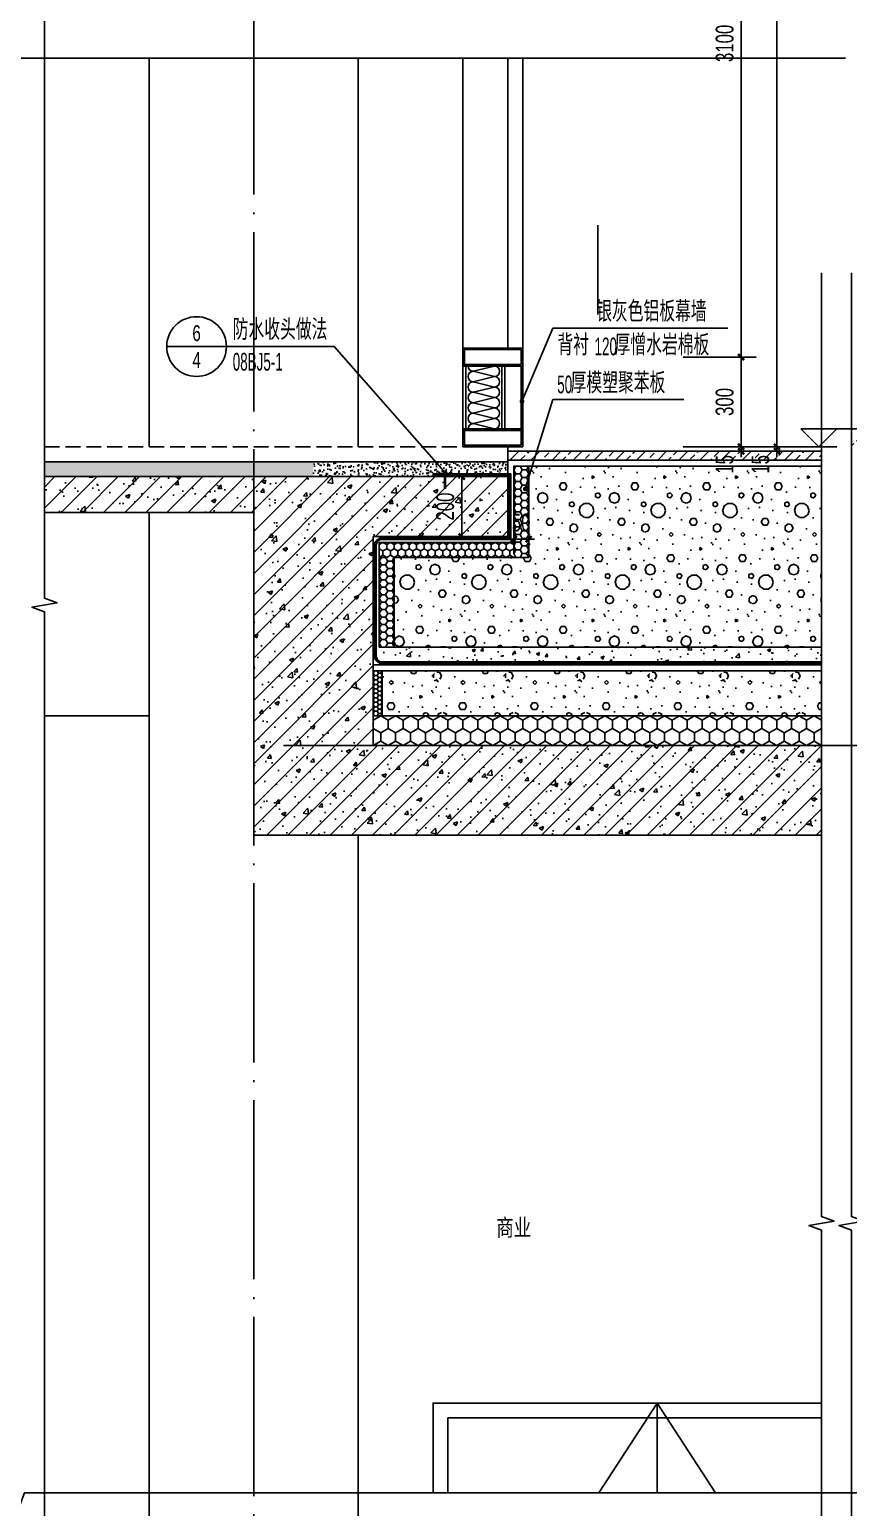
# Model space of a CAD drawing. Extents: x 57342 to 87103, y 19822 to 43940.
# Drawn here: x 80572 to 83312, y 26932 to 31878 of the extents above; entities that cross this region are included whole.
import ezdxf
from ezdxf.enums import TextEntityAlignment as Align

# ---------------------------------------------------------------- set-up
doc = ezdxf.new("R2010")
doc.units = 0
doc.header["$LTSCALE"] = 1000
doc.header["$MEASUREMENT"] = 0
doc.linetypes.add('DASH', pattern=[0.35, 0.25, -0.1])
doc.linetypes.add('DOTE', pattern=[2.42, 2, -0.2, 0.02, -0.2])
for name, color, linetype in [('01-标注_尺寸', 124, 'Continuous'), ('01-标注_标高', 200, 'Continuous'), ('01-标注_符号', 200, 'Continuous'), ('02-TEXT_标注', 130, 'Continuous'), ('05-填充_天正', 26, 'Continuous'), ('A-C_玻璃幕墙', 140, 'Continuous'), ('A-C_窗', 140, 'Continuous'), ('A-C_门', 150, 'Continuous'), ('A-D_龙骨', 152, 'Continuous'), ('A-O_屋面', 201, 'Continuous'), ('A-O_防水层', 222, 'Continuous'), ('A-STR-面层', 191, 'Continuous'), ('A-SUR_保温', 222, 'Continuous'), ('A-SUR_面层', 191, 'Continuous'), ('A-TECH_结构', 21, 'Continuous'), ('A-金属背板', 30, 'Continuous'), ('A_AXIS-轴线', 36, 'DOTE'), ('A_STR-砼墙', 51, 'Continuous'), ('A_STR-砼柱', 51, 'Continuous'), ('构造物', 145, 'Continuous')]:
    doc.layers.add(name, color=color, linetype=linetype)
doc.layers.add('04-不打印_辅助线', color=165, linetype='Continuous', plot=False)
doc.styles.add('_TCH_DIM', font='ros.shx', dxfattribs={"width": 0.8, "bigfont": 'jd.shx'})
doc.styles.add('_TCH_DIM_T3', font='ros.shx', dxfattribs={"width": 0.705882, "bigfont": 'jd.shx'})
doc.styles.get("Standard").update_dxf_attribs({"font": 'STXIHEI_0.TTF', "width": 0.75})
doc.dimstyles.new('_TCH_ARCH&&20', dxfattribs={"dimtxt": 59.5, "dimasz": 20, "dimexe": 50, "dimexo": 60, "dimgap": 25.25, "dimtad": 1, "dimdec": 0, "dimzin": 0, "dimdsep": 46, "dimtxsty": '_TCH_DIM_T3', "dimblk": 'ARCHTICK', "dimcen": 0.09, "dimclrt": 7, "dimazin": 2, "dimtfac": 1, "dimtdec": 0, "dimtix": 1, "dimtmove": 2, "dimatfit": 3, "dimfxl": 0, "dimtolj": 1, "dimtzin": 0, "dimarcsym": 0})
pattern_1 = [(45, (0, 0), (-35.35534, 35.35534), []), (50, (0, 0), (143.45204, -12.55043), [15, -165]), (355, (0, 0), (-27.75027, 150.43843), [12, -132]), (100.4514, (11.95, -1.05), (115.70188, 137.8879), [12.74804, -140.22842]), (46.1842, (0, 40), (213.4482, -33.1038), [22.5, -247.5]), (96.6356, (17.79, 37.24), (186.93254, 194.82357), [19.12206, -210.3426]), (351.1842, (0, 40), (186.9324, 194.8237), [18, -198]), (21, (20, 30), (119.38141, -80.52378), [15, -165]), (326, (20, 30), (48.66307, 145.03), [12, -132]), (71.4514, (29.95, 23.29), (168.04453, 64.5061), [12.74804, -140.22842]), (37.5, (0, 0), (2.43197, 66.57877), [0, -130.4, 0, -134, 0, -132.5]), (7.5, (0, 0), (52.61391, 78.88234), [0, -76.4, 0, -127.4, 0, -50.5]), (327.5, (-44.6, 0), (106.764487, -4.510974), [0, -50, 0, -156, 0, -207]), (317.5, (-64.6, 0), (116.63723, 20.021), [0, -65, 0, -103.6, 0, -147])]
pattern_2 = [(50, (0, 0), (36.436934, -3.187817), [3.81, -41.91]), (355, (0, 0), (-7.048565, 38.211329), [3.048, -33.528]), (100.451, (3.036, -0.266), (29.3885, 35.023338), [3.238, -35.618]), (46.1842, (0, 10.16), (54.215808, -8.408466), [5.715, -62.865]), (96.6356, (4.52, 9.46), (47.480847, 49.48511), [4.857, -53.427]), (351.184, (0, 10.16), (47.48092, 49.485024), [4.572, -50.292]), (21, (5.08, 7.62), (30.322976, -20.453104), [3.81, -41.91]), (326, (5.08, 7.62), (12.360406, 36.837593), [3.048, -33.528]), (71.4514, (7.607, 5.916), (42.683298, 16.384572), [3.238, -35.618]), (37.5, (0, 0), (0.6177207, 16.9110078), [0, -33.1216, 0, -34.036, 0, -33.655]), (7.5, (0, 0), (13.3639325, 20.036115), [0, -19.4056, 0, -32.3596, 0, -12.827]), (327.5, (-11.328, 0), (27.118119, -1.1457488), [0, -12.7, 0, -39.624, 0, -52.578]), (317.5, (-16.408, 0), (29.625836, 5.085298), [0, -16.51, 0, -26.3144, 0, -37.338])]

# ---------------------------------------------------------------- blocks, each defined once
blk = doc.blocks.new('kyuhtr')
for points in [[(0, -30), (200, -30), (200, 30), (0, 30)], [(5, -25), (195, -25), (195, 25), (5, 25)]]:
    blk.add_lwpolyline(points, close=True)
blk = doc.blocks.new('$LinePat$聚苯板')
at = {"color": 0}
for p, q in [((14.8, -8.6), (0, 0)), ((29.7, 0), (14.8, -8.6)), ((14.8, -25.7), (0, -34.3)), ((14.8, -8.6), (14.8, -25.7)), ((29.7, -34.3), (14.8, -25.7)), ((0, -34.3), (0, -51.4)), ((0, -51.4), (14.8, -60)), ((14.8, -60), (29.7, -51.4))]:
    blk.add_line(p, q, dxfattribs=at)
blk = doc.blocks.new('*U41')
at = {"layer": 'A-SUR_保温', "color": 26}
blk.add_lwpolyline([(0, 0), (30, 0), (30, 150), (0, 150), (0, 0)], dxfattribs=at)
at = {"layer": 'A-SUR_保温', "color": 26, "xscale": -0.505156626798275, "yscale": 0.5, "zscale": 0.5, "rotation": 269.9999988198052}
for p in [(30, 135), (30, 120), (30, 105), (30, 90), (30, 75), (30, 60), (30, 45), (30, 30), (30, 15), (30, 0)]:
    blk.add_blockref('$LinePat$聚苯板', p, dxfattribs=at)
blk = doc.blocks.new('A$C1C2A6847')
for p, q in [((52, 23.1), (55, 28.3)), ((52, 19.1), (55, 14)), ((55, 28.3), (55, 14))]:
    blk.add_line(p, q)
for points in [[(0, 21.1), (2, 23.1), (52, 23.1), (52, 19.1), (2, 19.1), (0, 21.1)], [(56, 42.1), (51, 37.1), (51, 5.1), (56, 0.1)], [(56.7, 41.4), (52, 36.7), (52, 26.6)], [(52, 25.6), (52, 16.6)], [(52, 15.6), (52, 5.6), (56.7, 0.9)]]:
    blk.add_lwpolyline(points)
for centre, start, end in [((52, 26.1), 270, 90), ((52, 16.1), 270, 90), ((56.4, 41.8), 315, 135), ((56.4, 0.5), 225, 45)]:
    blk.add_arc(centre, 0.5, start, end)
blk = doc.blocks.new('_ArchTick')
at = {"color": 0, "linetype": 'ByBlock', "const_width": 0.4}
blk.add_lwpolyline([(-0.5, -0.5), (0.5, 0.5)], dxfattribs=at)
blk = doc.blocks.new('*D120')
at = {"layer": '01-标注_尺寸', "color": 0, "lineweight": -2, "transparency": 16777216}
for p, q in [((82758.7, 30481.6), (83003.1, 30481.6)), ((82758.7, 30466.6), (83003.1, 30466.6)), ((82953.1, 30481.6), (82953.1, 30501.6)), ((82953.1, 30466.6), (82953.1, 30481.6)), ((82953.1, 30466.6), (82953.1, 30446.6))]:
    blk.add_line(p, q, dxfattribs=at)
at = {"layer": 'Defpoints', "color": 0, "transparency": 16777216}
for p in [(82698.7, 30481.6), (82698.7, 30466.6), (82953.1, 30481.6)]:
    blk.add_point(p, dxfattribs=at)
at = {"layer": '01-标注_尺寸', "color": 0, "lineweight": -2, "transparency": 16777216, "xscale": 20, "yscale": 20, "zscale": 20}
for p, rotation in [((82953.1, 30481.6), 270), ((82953.1, 30466.6), 90)]:
    blk.add_blockref('_ArchTick', p, dxfattribs=dict(at, rotation=rotation))
at = {"layer": '01-标注_尺寸', "color": 7, "transparency": 16777216, "insert": (82898.1, 30422.6), "char_height": 59.5, "attachment_point": 5, "rotation": 90, "style": '_TCH_DIM_T3'}
blk.add_mtext('\\A1;15', dxfattribs=at)
blk = doc.blocks.new('*D121')
at = {"layer": '01-标注_尺寸', "color": 0, "lineweight": -2, "transparency": 16777216}
for p, q in [((82758.7, 30781.6), (83003.1, 30781.6)), ((82953.1, 30481.6), (82953.1, 30781.6)), ((82758.7, 30481.6), (83003.1, 30481.6))]:
    blk.add_line(p, q, dxfattribs=at)
at = {"layer": 'Defpoints', "color": 0, "transparency": 16777216}
for p in [(82698.7, 30781.6), (82953.1, 30781.6), (82698.7, 30481.6)]:
    blk.add_point(p, dxfattribs=at)
at = {"layer": '01-标注_尺寸', "color": 0, "lineweight": -2, "transparency": 16777216, "xscale": 20, "yscale": 20, "zscale": 20}
for p, rotation in [((82953.1, 30781.6), 90), ((82953.1, 30481.6), 270)]:
    blk.add_blockref('_ArchTick', p, dxfattribs=dict(at, rotation=rotation))
at = {"layer": '01-标注_尺寸', "color": 7, "transparency": 16777216, "insert": (82898.1, 30631.6), "char_height": 59.5, "attachment_point": 5, "rotation": 90, "style": '_TCH_DIM_T3'}
blk.add_mtext('\\A1;300', dxfattribs=at)
blk = doc.blocks.new('*D122')
at = {"layer": '01-标注_尺寸', "color": 0, "lineweight": -2, "transparency": 16777216}
for p, q in [((82758.7, 32881.6), (83003.1, 32881.6)), ((82953.1, 30781.6), (82953.1, 32881.6)), ((82758.7, 30781.6), (83003.1, 30781.6))]:
    blk.add_line(p, q, dxfattribs=at)
at = {"layer": 'Defpoints', "color": 0, "transparency": 16777216}
for p in [(82698.7, 32881.6), (82953.1, 32881.6), (82698.7, 30781.6)]:
    blk.add_point(p, dxfattribs=at)
at = {"layer": '01-标注_尺寸', "color": 0, "lineweight": -2, "transparency": 16777216, "xscale": 20, "yscale": 20, "zscale": 20}
for p, rotation in [((82953.1, 32881.6), 90), ((82953.1, 30781.6), 270)]:
    blk.add_blockref('_ArchTick', p, dxfattribs=dict(at, rotation=rotation))
at = {"layer": '01-标注_尺寸', "color": 7, "transparency": 16777216, "insert": (82898.1, 31831.6), "char_height": 59.5, "attachment_point": 5, "rotation": 90, "style": '_TCH_DIM_T3'}
blk.add_mtext('\\A1;3100', dxfattribs=at)
blk = doc.blocks.new('*D142')
at = {"layer": '01-标注_尺寸', "color": 0, "lineweight": -2, "transparency": 16777216}
for p, q in [((82878.7, 30481.6), (83123.1, 30481.6)), ((82878.7, 30466.6), (83123.1, 30466.6)), ((83073.1, 30481.6), (83073.1, 30501.6)), ((83073.1, 30466.6), (83073.1, 30481.6)), ((83073.1, 30466.6), (83073.1, 30446.6))]:
    blk.add_line(p, q, dxfattribs=at)
at = {"layer": 'Defpoints', "color": 0, "transparency": 16777216}
for p in [(82818.7, 30481.6), (82818.7, 30466.6), (83073.1, 30481.6)]:
    blk.add_point(p, dxfattribs=at)
at = {"layer": '01-标注_尺寸', "color": 0, "lineweight": -2, "transparency": 16777216, "xscale": 20, "yscale": 20, "zscale": 20}
for p, rotation in [((83073.1, 30481.6), 270), ((83073.1, 30466.6), 90)]:
    blk.add_blockref('_ArchTick', p, dxfattribs=dict(at, rotation=rotation))
at = {"layer": '01-标注_尺寸', "color": 7, "transparency": 16777216, "insert": (83018.1, 30422.6), "char_height": 59.5, "attachment_point": 5, "rotation": 90, "style": '_TCH_DIM_T3'}
blk.add_mtext('\\A1;15', dxfattribs=at)
blk = doc.blocks.new('*D143')
at = {"layer": '01-标注_尺寸', "color": 0, "lineweight": -2, "transparency": 16777216}
for p, q in [((82878.7, 34581.6), (83123.1, 34581.6)), ((83073.1, 30481.6), (83073.1, 34581.6)), ((82878.7, 30481.6), (83123.1, 30481.6))]:
    blk.add_line(p, q, dxfattribs=at)
at = {"layer": 'Defpoints', "color": 0, "transparency": 16777216}
for p in [(82818.7, 34581.6), (83073.1, 34581.6), (82818.7, 30481.6)]:
    blk.add_point(p, dxfattribs=at)
at = {"layer": '01-标注_尺寸', "color": 0, "lineweight": -2, "transparency": 16777216, "xscale": 20, "yscale": 20, "zscale": 20}
for p, rotation in [((83073.1, 34581.6), 90), ((83073.1, 30481.6), 270)]:
    blk.add_blockref('_ArchTick', p, dxfattribs=dict(at, rotation=rotation))
at = {"layer": '01-标注_尺寸', "color": 7, "transparency": 16777216, "insert": (83018.1, 32531.6), "char_height": 59.5, "attachment_point": 5, "rotation": 90, "style": '_TCH_DIM_T3'}
blk.add_mtext('\\A1;5100', dxfattribs=at)
blk = doc.blocks.new('$LinePat$防水层2')
at = {"color": 0}
blk.add_line((0, 0), (600, 0), dxfattribs=at)
blk.add_solid([(150, 0), (450, 0), (150, -100), (450, -100)], dxfattribs=at)
blk = doc.blocks.new('*D235')
at = {"layer": '01-标注_尺寸', "color": 0, "lineweight": -2, "transparency": 16777216}
for p, q in [((82112.2, 30381.6), (81968.2, 30381.6)), ((82018.2, 30181.6), (82018.2, 30381.6)), ((82112.2, 30181.6), (81968.2, 30181.6))]:
    blk.add_line(p, q, dxfattribs=at)
at = {"layer": 'Defpoints', "color": 0, "transparency": 16777216}
for p in [(82018.2, 30381.6), (82172.2, 30381.6), (82172.2, 30181.6)]:
    blk.add_point(p, dxfattribs=at)
at = {"layer": '01-标注_尺寸', "color": 0, "lineweight": -2, "transparency": 16777216, "xscale": 20, "yscale": 20, "zscale": 20}
for p, rotation in [((82018.2, 30381.6), 90), ((82018.2, 30181.6), 270)]:
    blk.add_blockref('_ArchTick', p, dxfattribs=dict(at, rotation=rotation))
at = {"layer": '01-标注_尺寸', "color": 7, "transparency": 16777216, "insert": (81963.2, 30281.6), "char_height": 59.5, "attachment_point": 5, "rotation": 90, "style": '_TCH_DIM_T3'}
blk.add_mtext('\\A1;200', dxfattribs=at)
blk = doc.blocks.new('*D253')
at = {"layer": '01-标注_尺寸', "color": 0, "lineweight": -2, "transparency": 16777216}
for p, q in [((82192.2, 30172.9), (82172.2, 30172.9)), ((82192.2, 30204.1), (82192.2, 30122.9)), ((82192.2, 30172.9), (82242.2, 30172.9)), ((82242.2, 30204.1), (82242.2, 30122.9)), ((82242.2, 30172.9), (82262.2, 30172.9))]:
    blk.add_line(p, q, dxfattribs=at)
at = {"layer": 'Defpoints', "color": 0, "transparency": 16777216}
for p in [(82192.2, 30264.1), (82242.2, 30264.1), (82242.2, 30172.9)]:
    blk.add_point(p, dxfattribs=at)
at = {"layer": '01-标注_尺寸', "color": 0, "lineweight": -2, "transparency": 16777216, "xscale": 20, "yscale": 20, "zscale": 20}
blk.add_blockref('_ArchTick', (82192.2, 30172.9), dxfattribs=at)
at = {"layer": '01-标注_尺寸', "color": 0, "lineweight": -2, "transparency": 16777216, "xscale": 20, "yscale": 20, "zscale": 20, "rotation": 180}
blk.add_blockref('_ArchTick', (82242.2, 30172.9), dxfattribs=at)
at = {"layer": '01-标注_尺寸', "color": 7, "transparency": 16777216, "insert": (82217.2, 30227.9), "char_height": 59.5, "attachment_point": 5, "style": '_TCH_DIM_T3'}
blk.add_mtext('\\A1;50', dxfattribs=at)
blk = doc.blocks.new('$LinePat$岩棉板')
at = {"color": 0}
for p, q in [((0, -17), (12, -67)), ((12, -67), (24, -17))]:
    blk.add_line(p, q, dxfattribs=at)
for centre, start, end in [((12, -17), 0, 180), ((0, -67), 270, 0), ((24, -67), 180, 270)]:
    blk.add_arc(centre, 12, start, end, dxfattribs=at)
at = {"layer": 'Defpoints'}
blk.add_point((0, 0.1), dxfattribs=at)
at = {"layer": 'Defpoints', "color": 0}
blk.add_point((24, -84), dxfattribs=at)

msp = doc.modelspace()

# ---------------------------------------------------------------- hatches: boundary and pattern name
at = {"layer": '05-填充_天正'}
h = msp.add_hatch(dxfattribs=at)
h.set_pattern_fill('天然石材', color=256, scale=10)
h.set_pattern_definition([(45, (0, 17.95), (-35.355353, 35.355353), []), (45, (17.387, 0), (-35.355353, 35.355353), [19.73685, -11.2782])])
h.paths.add_polyline_path([(83222.2, 30466.6), (82172.2, 30466.6), (82172.2, 30436.6), (83222.2, 30436.6)])
h.paths.add_polyline_path([(85022.2, 30501.6), (85022.2, 30531.6), (83322.2, 30514.6), (83322.2, 30484.6)])
h = msp.add_hatch(dxfattribs=at)
h.set_pattern_fill('AR-CONC', color=256, scale=20, style=0)
h.set_pattern_definition(pattern_2)
h.paths.add_polyline_path([(80622.2, 30431.6), (80622.2, 30381.6), (81522.2, 30381.6), (81522.2, 30431.6)])
h = msp.add_hatch(dxfattribs=at)
h.set_pattern_fill('AR-CONC', color=256, scale=20, style=0)
h.set_pattern_definition(pattern_2)
h.paths.add_polyline_path([(81522.2, 30431.6), (81522.2, 30381.6), (82172.2, 30381.6), (82172.2, 30431.6)])
h = msp.add_hatch(dxfattribs=at)
h.set_pattern_fill('钢筋混凝土', color=256, scale=20, style=0)
h.set_pattern_definition(pattern_1)
h.paths.add_polyline_path([(81322.2, 30261.6), (81322.2, 30381.6), (80622.2, 30381.6), (80622.2, 30261.6)])
h = msp.add_hatch(dxfattribs=at)
h.set_pattern_fill('钢筋混凝土', color=256, scale=20, style=0)
h.set_pattern_definition(pattern_1)
h.paths.add_polyline_path([(81322.2, 30381.6), (81322.2, 29181.6), (81722.2, 29181.6), (81722.2, 30381.6)])
h = msp.add_hatch(dxfattribs=at)
h.set_pattern_fill('钢筋混凝土', color=256, scale=20, style=0)
h.set_pattern_definition(pattern_1)
h.paths.add_polyline_path([(81722.2, 30381.6), (81722.2, 30181.6), (82172.2, 30181.6), (82172.2, 30381.6)])
h = msp.add_hatch(dxfattribs=at)
h.set_pattern_fill('钢筋混凝土', color=256, scale=20, style=0)
h.set_pattern_definition(pattern_1)
h.paths.add_polyline_path([(81722.2, 29481.6), (81722.2, 29181.6), (83222.2, 29181.6), (83222.2, 29481.6)])
at = {"layer": 'A-SUR_保温'}
h = msp.add_hatch(dxfattribs=at)
h.set_pattern_fill('加气混凝土', color=26, scale=20)
h.set_pattern_definition([(0, (-829.2, 926.8), (120, 240), [0, -240]), (0, (-969.6, 894.4), (120, 240), [0, -240]), (0, (-891.6, 892), (120, 240), [0, -240]), (0, (-806.4, 962.8), (120, 240), [0, -240]), (0, (-906, 880), (120, 240), [0, -240]), (0, (-782.4, 1114), (120, 240), [0, -240]), (0, (-855.6, 1094.8), (120, 240), [0, -240]), (0, (-817.2, 1064.8), (120, 240), [0, -240]), (0, (-1012.8, 1060), (120, 240), [0, -240]), (0, (-895.2, 1049.2), (120, 240), [0, -240]), (0, (-940.8, 988), (120, 240), [0, -240]), (0, (-938.4, 898), (120, 240), [0, -240]), (0, (-848.4, 888.4), (120, 240), [0, -240]), (0, (-782.4, 994), (120, 240), [0, -240]), (0, (-1006.8, 956.8), (120, 240), [0, -240]), (0, (-986.4, 997.6), (120, 240), [0, -240]), (0, (-892.8, 980.8), (120, 240), [0, -240]), (0, (-926.4, 946), (120, 240), [0, -240]), (0, (-945.6, 1025.2), (120, 240), [0, -240]), (0, (-915.6, 1115.2), (120, 240), [0, -240]), (0, (-997.2, 906.4), (120, 240), [0, -240]), (0, (-865.2, 1066), (120, 240), [0, -240]), (0, (-976.8, 1069.6), (120, 240), [0, -240]), (0, (-996, 1100.8), (120, 240), [0, -240]), (130.601294, (-797.143, 1038.857), (-599.9999934, 720.0000031), [10.5366, -4414.8444]), (18.43495, (-814.286, 1043.43), (599.999998, 239.999998), [10.8421, -1507.05116]), (90, (-814.29, 1033.14), (120, 240), [10.2857, -469.71426]), (161.56505, (-804, 1029.714), (-600.000003, 239.999982), [10.8421, -1507.05116]), (53.1301, (-804, 1029.714), (120, 240), [11.4286, -1188.5714]), (135, (-794.86, 907.43), (-120.000015, 239.99998), [9.69746, -669.12504]), (45, (-808.57, 907.43), (120, 240), [9.69746, -669.12504]), (135, (-801.714, 900.57), (-120.000015, 239.99998), [9.69746, -669.12504]), (45, (-801.714, 900.57), (120, 240), [9.69746, -669.12504]), (116.56505, (-910.29, 1068.57), (-2e-05, 480), [12.7775, -255.5506]), (180, (-916, 1080), (-120, 240), [13.7143, -226.2857]), (63.43495, (-935.43, 1068.57), (1e-06, 480), [12.7775, -255.5506]), (116.56505, (-929.71, 1057.14), (-2e-05, 480), [12.7775, -255.5506]), (0, (-929.71, 1057.14), (120, 240), [13.7143, -226.2857]), (63.43495, (-916, 1057.14), (1e-06, 480), [12.7775, -255.5506]), (107.102728, (-820, 987.429), (-359.9999862, 1200.0000019), [15.54454, -6513.161]), (143.972626, (-824.571, 1002.286), (-2279.999971, 1679.999998), [15.54454, -3248.808]), (180, (-837.14, 1011.43), (-120, 240), [14.85714, -225.14284]), (36.027373, (-864.571, 1002.286), (2279.999983, 1679.999982), [15.54454, -3248.808]), (71.56505, (-869.143, 988.57), (360.000002, 1199.999998), [14.4561, -1503.4371]), (107.102728, (-864.571, 973.714), (-359.9999862, 1200.0000019), [15.54454, -6513.161]), (143.972626, (-852, 964.571), (-2279.999971, 1679.999998), [15.54454, -3248.808]), (0, (-852, 964.57), (120, 240), [14.85714, -225.14284]), (36.027373, (-837.143, 964.571), (2279.999983, 1679.999982), [15.54454, -3248.808]), (71.56505, (-824.57, 973.714), (360.000002, 1199.999998), [14.4561, -1503.4371]), (150.255118, (-817.714, 1099.43), (-360.000001, 239.999997), [9.214, -1925.72784]), (90, (-825.71, 1094.86), (120, 240), [9.14286, -470.8571]), (29.74488, (-825.714, 1094.857), (360, 239.999999), [9.214, -1925.72784]), (116.56505, (-873.71, 929.14), (-2e-05, 480), [12.7775, -255.5506]), (168.690067, (-879.429, 940.571), (-1080.000001, 239.999994), [11.6549, -2435.8742]), (41.185925, (-900, 934.857), (2999.9999818, 2639.9999769), [12.14874, -5090.3208]), (90, (-900, 923.43), (120, 240), [11.4286, -468.5714]), (138.814074, (-890.857, 915.429), (-2999.9999467, 2640.0000168), [12.14874, -5090.3208]), (16.699244, (-890.857, 915.429), (3959.9999702, 1199.9999874), [11.9318, -4999.415]), (60.945396, (-879.429, 918.857), (119.9999997, 239.9999979), [11.76643, -4930.1358]), (109.983106, (-974.286, 1029.714), (-600.0000023, 1679.9999956), [13.3768, -5604.879]), (155.556045, (-978.857, 1042.286), (-1560.000006, 719.999985), [13.8092, -5786.0526]), (24.443955, (-1004, 1042.286), (1560.0000008, 719.9999965), [13.8092, -5786.0526]), (70.016893, (-1008.571, 1029.714), (600.0000018, 1679.9999958), [13.3768, -5604.879]), (109.983106, (-1004, 1017.143), (-600.0000023, 1679.9999956), [13.3768, -5604.879]), (160.016893, (-991.429, 1012.571), (-600.0000004, 239.999989), [13.3768, -2795.751]), (19.983107, (-991.429, 1012.571), (599.9999967, 239.9999996), [13.3768, -2795.751]), (70.016893, (-978.857, 1017.143), (600.0000018, 1679.9999958), [13.3768, -5604.879]), (122.005383, (-885.143, 1008), (-120.000016, 239.999988), [10.7817, -2253.3736]), (18.43495, (-901.143, 1013.714), (599.999998, 239.999998), [10.8421, -1507.05116]), (90, (-901.14, 1003.43), (120, 240), [10.2857, -469.71426]), (161.56505, (-890.857, 1000), (-600.000003, 239.999982), [10.8421, -1507.05116]), (54.462322, (-890.857, 1000), (839.9999988, 1199.9999982), [9.8312, -4119.2846]), (116.56505, (-954.86, 949.71), (-2e-05, 480), [12.7775, -255.5506]), (180, (-960.57, 961.14), (-120, 240), [12.5714, -227.42856]), (59.036243, (-980, 949.714), (120.0000004, 239.999999), [13.3279, -2785.5288]), (120.963756, (-973.143, 938.286), (-120.0000164, 239.999989), [13.3279, -2785.5288]), (0, (-973.14, 938.29), (120, 240), [12.5714, -227.42856]), (63.43495, (-960.57, 938.29), (1e-06, 480), [12.7775, -255.5506])])
h.paths.add_polyline_path([(83222.2, 30416.6), (82242.2, 30416.6), (82242.2, 30111.6), (81792.2, 30111.6), (81792.2, 29811.6), (83222.2, 29811.6)])
h = msp.add_hatch(dxfattribs=at)
h.set_pattern_fill('混凝土', color=26, scale=15)
h.set_pattern_definition([(50, (-18554.97, 431904.66), (107.589027, -9.41282), [11.25, -123.75]), (355, (-18554.97, 431904.66), (-20.8127, 112.82882), [9, -99]), (100.4514, (-18546.01, 431903.88), (86.776407, 103.415931), [9.561029, -105.171317]), (46.1842, (-18554.97, 431934.66), (160.086157, -24.827852), [16.875, -185.625]), (96.6356, (-18541.63, 431932.59), (140.199406, 146.11768), [14.34154, -157.75695]), (351.1842, (-18554.97, 431934.66), (140.19929, 146.11779), [13.5, -148.5]), (21, (-18539.97, 431927.16), (89.536058, -60.392834), [11.25, -123.75]), (326, (-18539.97, 431927.16), (36.4973, 108.772507), [9, -99]), (71.4514, (-18532.51, 431922.13), (126.033394, 48.379575), [9.561029, -105.171317]), (37.5, (-18554.973, 431904.66), (1.8239783, 49.934078), [0, -97.8, 0, -100.5, 0, -99.375]), (7.5, (-18554.973, 431904.66), (39.4604306, 59.161757), [0, -57.3, 0, -95.55, 0, -37.875]), (327.5, (-18588.423, 431904.66), (80.0733654, -3.3832308), [0, -37.5, 0, -117, 0, -155.25]), (317.5, (-18603.42, 431904.66), (87.477925, 15.015747), [0, -48.75, 0, -77.7, 0, -110.25])])
h.paths.add_polyline_path([(83222.2, 29761.6), (83222.2, 29811.6), (81752.5, 29811.6), (81752.5, 29761.6)])
h = msp.add_hatch(dxfattribs=at)
h.set_pattern_fill('加气混凝土', color=26, scale=20)
h.set_pattern_definition([(0, (101674.56, 427631.46), (120, 240), [0, -240]), (0, (101534.16, 427599.06), (120, 240), [0, -240]), (0, (101612.16, 427596.66), (120, 240), [0, -240]), (0, (101697.36, 427667.46), (120, 240), [0, -240]), (0, (101597.76, 427584.66), (120, 240), [0, -240]), (0, (101721.36, 427818.66), (120, 240), [0, -240]), (0, (101648.16, 427799.46), (120, 240), [0, -240]), (0, (101686.56, 427769.46), (120, 240), [0, -240]), (0, (101490.96, 427764.66), (120, 240), [0, -240]), (0, (101608.56, 427753.86), (120, 240), [0, -240]), (0, (101562.96, 427692.66), (120, 240), [0, -240]), (0, (101565.36, 427602.66), (120, 240), [0, -240]), (0, (101655.36, 427593.06), (120, 240), [0, -240]), (0, (101721.36, 427698.66), (120, 240), [0, -240]), (0, (101496.96, 427661.46), (120, 240), [0, -240]), (0, (101517.36, 427702.26), (120, 240), [0, -240]), (0, (101610.96, 427685.46), (120, 240), [0, -240]), (0, (101577.36, 427650.66), (120, 240), [0, -240]), (0, (101558.16, 427729.86), (120, 240), [0, -240]), (0, (101588.16, 427819.86), (120, 240), [0, -240]), (0, (101506.56, 427611.06), (120, 240), [0, -240]), (0, (101638.56, 427770.66), (120, 240), [0, -240]), (0, (101526.96, 427774.26), (120, 240), [0, -240]), (0, (101507.76, 427805.46), (120, 240), [0, -240]), (130.601294, (101706.62, 427743.517), (-599.99999337, 720.00000315), [10.53662, -4414.8444]), (18.434949, (101689.477, 427748.09), (599.9999978, 239.9999982), [10.8421, -1507.05116]), (90, (101689.48, 427737.8), (120, 240), [10.28571, -469.71426]), (161.565051, (101699.762, 427734.374), (-600.000003, 239.999982), [10.8421, -1507.05116]), (53.130102, (101699.762, 427734.374), (120, 240), [11.42857, -1188.5714]), (135, (101708.905, 427612.09), (-120.000015, 239.999984), [9.69746, -669.12504]), (45, (101695.19, 427612.09), (120, 239.999999), [9.69746, -669.12504]), (135, (101702.05, 427605.23), (-120.000015, 239.999984), [9.69746, -669.12504]), (45, (101702.05, 427605.23), (120, 239.999999), [9.69746, -669.12504]), (116.56505, (101593.48, 427773.23), (-2e-05, 479.99999), [12.77753, -255.5506]), (180, (101587.76, 427784.66), (-120, 240), [13.71429, -226.2857]), (63.43495, (101568.33, 427773.23), (1e-06, 480), [12.77753, -255.5506]), (116.56505, (101574.05, 427761.8), (-2e-05, 479.99999), [12.77753, -255.5506]), (0, (101574.05, 427761.8), (120, 240), [13.71429, -226.2857]), (63.43495, (101587.76, 427761.8), (1e-06, 480), [12.77753, -255.5506]), (107.102728, (101683.762, 427692.088), (-359.99998624, 1200.00000194), [15.54454, -6513.161]), (143.972626, (101679.191, 427706.945), (-2279.9999711, 1679.9999981), [15.54454, -3248.808]), (180, (101666.62, 427716.1), (-120, 240), [14.85714, -225.14284]), (36.0273733, (101639.191, 427706.945), (2279.99998315, 1679.9999819), [15.54454, -3248.808]), (71.565051, (101634.62, 427693.23), (360.000002, 1199.999998), [14.45613, -1503.43712]), (107.102728, (101639.191, 427678.374), (-359.99998624, 1200.00000194), [15.54454, -6513.161]), (143.972626, (101651.762, 427669.231), (-2279.9999711, 1679.9999981), [15.54454, -3248.808]), (0, (101651.76, 427669.23), (120, 240), [14.85714, -225.14284]), (36.0273733, (101666.62, 427669.231), (2279.99998315, 1679.9999819), [15.54454, -3248.808]), (71.565051, (101679.19, 427678.374), (360.000002, 1199.999998), [14.45613, -1503.43712]), (150.255118, (101686.048, 427804.088), (-360.0000009, 239.999997), [9.21401, -1925.72784]), (90, (101678.05, 427799.52), (120, 240), [9.14286, -470.8571]), (29.744881, (101678.048, 427799.517), (360.0000002, 239.9999989), [9.21401, -1925.72784]), (116.56505, (101630.05, 427633.8), (-2e-05, 479.99999), [12.77753, -255.5506]), (168.690067, (101624.334, 427645.231), (-1080.0000008, 239.999994), [11.6549, -2435.8742]), (41.185925, (101603.762, 427639.517), (2999.99998182, 2639.9999769), [12.14874, -5090.3208]), (90, (101603.76, 427628.09), (120, 240), [11.42857, -468.5714]), (138.814074, (101612.905, 427620.088), (-2999.99994668, 2640.0000168), [12.14874, -5090.3208]), (16.6992442, (101612.905, 427620.088), (3959.9999702, 1199.99998743), [11.93178, -4999.415]), (60.945396, (101624.334, 427623.517), (119.99999968, 239.99999788), [11.76643, -4930.1358]), (109.983106, (101529.477, 427734.374), (-600.00000226, 1679.99999555), [13.3768, -5604.879]), (155.556045, (101524.905, 427746.945), (-1560.00000595, 719.99998504), [13.8092, -5786.0526]), (24.4439547, (101499.762, 427746.945), (1560.00000078, 719.99999654), [13.8092, -5786.0526]), (70.0168934, (101495.191, 427734.374), (600.0000018, 1679.99999583), [13.3768, -5604.879]), (109.983106, (101499.762, 427721.803), (-600.00000226, 1679.99999555), [13.3768, -5604.879]), (160.016893, (101512.334, 427717.231), (-600.0000004, 239.9999891), [13.3768, -2795.751]), (19.9831065, (101512.334, 427717.231), (599.9999967, 239.9999996), [13.3768, -2795.751]), (70.0168934, (101524.905, 427721.803), (600.0000018, 1679.99999583), [13.3768, -5604.879]), (122.005383, (101618.62, 427712.66), (-120.0000161, 239.9999877), [10.78169, -2253.3736]), (18.434949, (101602.62, 427718.374), (599.9999978, 239.9999982), [10.8421, -1507.05116]), (90, (101602.62, 427708.09), (120, 240), [10.28571, -469.71426]), (161.565051, (101612.905, 427704.66), (-600.000003, 239.999982), [10.8421, -1507.05116]), (54.462322, (101612.905, 427704.66), (839.9999988, 1199.9999982), [9.83123, -4119.2846]), (116.56505, (101548.9, 427654.37), (-2e-05, 479.99999), [12.77753, -255.5506]), (180, (101543.2, 427665.8), (-120, 240), [12.57143, -227.42856]), (59.0362434, (101523.762, 427654.374), (120.0000004, 239.9999988), [13.32789, -2785.5288]), (120.963756, (101530.62, 427642.945), (-120.0000164, 239.999989), [13.32789, -2785.5288]), (0, (101530.62, 427642.95), (120, 240), [12.57143, -227.42856]), (63.43495, (101543.2, 427642.95), (1e-06, 480), [12.77753, -255.5506])])
h.paths.add_polyline_path([(83222.2, 29581.6), (83222.2, 29731.6), (81752.2, 29732.1), (81752.2, 29581.6)])

# ---------------------------------------------------------------- linework, layer by layer
at = {"layer": '01-标注_标高'}
for p, q in [((83213.1, 30481.6), (83153.1, 30541.6)), ((83153.1, 30541.6), (83466.1, 30541.6)), ((83213.1, 30481.6), (83273.1, 30541.6)), ((83073.1, 30481.6), (83273.1, 30481.6))]:
    msp.add_line(p, q, dxfattribs=at)
at = {"layer": '01-标注_符号'}
for p, q in [((82219.8, 30633.5), (82323.5, 30878.7)), ((82323.5, 30878.7), (82908.9, 30878.7)), ((81231, 30816.9), (81031, 30816.9)), ((81591.2, 30816.9), (81231, 30816.9)), ((81958.6, 30399.6), (81591.2, 30816.9)), ((82230.9, 30340.5), (82323.5, 30639.6)), ((82323.5, 30639.6), (82761.8, 30639.6))]:
    msp.add_line(p, q, dxfattribs=at)
for points in [[(80622.2, 35202.6), (80622.2, 29974.6), (80664.2, 29959.3), (80580.2, 29944.5), (80622.2, 29929.6), (80622.2, 24701.6)], [(83302.2, 31781.6), (79494.7, 31781.6), (79479.4, 31739.6), (79464.6, 31823.6), (79449.7, 31781.6), (75642.2, 31781.6)], [(83222.2, 31064.2), (83222.2, 27905.4), (83264.2, 27890.1), (83180.2, 27875.3), (83222.2, 27860.4), (83222.2, 24701.6)], [(83322.2, 24701.6), (83322.2, 27860.4), (83280.2, 27875.7), (83364.2, 27890.5), (83322.2, 27905.4), (83322.2, 31064.2)], [(85422.2, 26981.6), (80554.7, 26981.6), (80539.4, 26939.6), (80524.6, 27023.6), (80509.7, 26981.6), (75642.2, 26981.6)]]:
    msp.add_lwpolyline(points, dxfattribs=at)
at = {"layer": '01-标注_符号', "const_width": 8}
for points in [[(82218.2, 30629.8, 1), (82221.3, 30637.2, 1)], [(82229.7, 30336.7, 1), (82232, 30344.3, 1)]]:
    msp.add_lwpolyline(points, format="xyb", close=True, dxfattribs=at)
at = {"layer": '01-标注_符号'}
for centre, radius in [((81131, 30816.9), 100), ((81962.2, 30395.6), 5.4)]:
    msp.add_circle(centre, radius, dxfattribs=at)
at = {"layer": '04-不打印_辅助线'}
msp.add_lwpolyline([(81422.2, 29481.6), (84122.2, 29481.6)], dxfattribs=at)
at = {"layer": 'A-C_玻璃幕墙'}
msp.add_lwpolyline([(82222.2, 30811.6), (82222.2, 31781.6)], dxfattribs=at)
at = {"layer": 'A-C_窗'}
for points in [[(82022.2, 31781.6), (82022.2, 30481.6)], [(82172.2, 31781.6), (82172.2, 30811.6)], [(82222.2, 31781.6), (82222.2, 30811.6)]]:
    msp.add_lwpolyline(points, dxfattribs=at)
at = {"layer": 'A-C_门'}
for points in [[(83222.2, 27281.6), (81922.2, 27281.6), (81922.2, 26981.6)], [(82672.2, 27281.6), (82476.5, 26981.6)], [(82672.2, 27281.6), (82672.2, 26981.6)], [(82672.2, 27281.6), (82867.8, 26981.6)], [(83222.2, 27231.6), (81972.2, 27231.6), (81972.2, 26981.6)]]:
    msp.add_lwpolyline(points, dxfattribs=at)
at = {"layer": 'A-D_龙骨'}
for points in [[(82217.2, 30751.6), (82217.2, 30541.6)], [(82222.2, 30751.6), (82222.2, 30541.6)]]:
    msp.add_lwpolyline(points, dxfattribs=at)
at = {"layer": 'A-O_屋面'}
for p, q in [((82172.2, 30481.6), (82172.2, 30377.6)), ((81752.5, 29811.6), (83222.2, 29811.6)), ((81722.2, 29731.6), (83222.2, 29731.6)), ((81722.2, 29581.6), (83222.2, 29581.6))]:
    msp.add_line(p, q, dxfattribs=at)
for points in [[(82172.2, 30466.6), (83222.2, 30466.6)], [(82172.2, 30436.6), (83222.2, 30436.6)], [(83222.2, 30416.6), (82242.2, 30416.6)]]:
    msp.add_lwpolyline(points, dxfattribs=at)
msp.add_lwpolyline([(81742.2, 29811.6), (81742.2, 30161.6), (82192.2, 30161.6), (82192.2, 30416.6), (82242.2, 30416.6), (82242.2, 30111.6), (81792.2, 30111.6), (81792.2, 29811.6)], close=True, dxfattribs=at)
at = {"layer": 'A-O_防水层'}
for p, q in [((81922.2, 30381.6), (81922.2, 30391.6)), ((81722.2, 29751.6), (83222.2, 29751.6))]:
    msp.add_line(p, q, dxfattribs=at)
for points in [[(81922.2, 30386.6), (82177.2, 30386.6), (82177.2, 30176.6), (81752.2, 30176.6, 0.414214), (81727.2, 30151.6), (81727.2, 29781.6, 0.414214), (81752.2, 29756.6), (83222.2, 29756.6)], [(81922.2, 30391.6), (82182.2, 30391.6), (82182.2, 30171.6), (81752.2, 30171.6, 0.414214), (81732.2, 30151.6), (81732.2, 29781.6, 0.414214), (81752.2, 29761.6), (83222.2, 29761.6)]]:
    msp.add_lwpolyline(points, format="xyb", dxfattribs=at)
at = {"layer": 'A-STR-面层', "linetype": 'DASH', "ltscale": 0.2}
msp.add_lwpolyline([(80622.2, 30481.6), (82172.2, 30481.6)], dxfattribs=at)
at = {"layer": 'A-SUR_保温', "color": 26}
msp.add_line((82473.5, 31223), (82473.5, 30924.8), dxfattribs=at)
at = {"layer": 'A-SUR_保温'}
msp.add_lwpolyline([(82152.2, 30541.6), (82152.2, 30751.6), (82032.2, 30751.6), (82032.2, 30541.6)], close=True, dxfattribs=at)
at = {"layer": 'A-SUR_面层'}
for p, q in [((80622.2, 30431.6), (81522.2, 30431.6)), ((81522.2, 30431.6), (82172.2, 30431.6)), ((80622.2, 30381.6), (81322.2, 30381.6)), ((81722.2, 30381.6), (82172.2, 30381.6))]:
    msp.add_line(p, q, dxfattribs=at)
at = {"layer": 'A-TECH_结构'}
for points in [[(80972.2, 31781.6), (80972.2, 30481.6)], [(81672.2, 31781.6), (81672.2, 30481.6)], [(80972.2, 30261.6), (80972.2, 26081.6)], [(80972.2, 29581.6), (80622.2, 29581.6)], [(81672.2, 29181.6), (81672.2, 26081.6)]]:
    msp.add_lwpolyline(points, dxfattribs=at)
at = {"layer": 'A-金属背板'}
for points in [[(82032.2, 30751.6), (82022.2, 30751.6), (82022.2, 30541.6), (82032.2, 30541.6)], [(82162.2, 30751.6), (82152.2, 30751.6), (82152.2, 30541.6), (82162.2, 30541.6)]]:
    msp.add_lwpolyline(points, close=True, dxfattribs=at)
at = {"layer": 'A_AXIS-轴线', "ltscale": 0.3}
msp.add_line((81322.2, 24791.6), (81322.2, 34581.6), dxfattribs=at)
at = {"layer": 'A_STR-砼墙'}
for p, q in [((80622.2, 30381.6), (81322.2, 30381.6)), ((81722.2, 30381.6), (82172.2, 30381.6)), ((82172.2, 30381.6), (82172.2, 30181.6)), ((80622.2, 30261.6), (81322.2, 30261.6)), ((81722.2, 30181.6), (82172.2, 30181.6)), ((81722.2, 29481.6), (83222.2, 29481.6)), ((81722.2, 29181.6), (83222.2, 29181.6))]:
    msp.add_line(p, q, dxfattribs=at)
at = {"layer": 'A_STR-砼柱'}
for p, q in [((81722.2, 30381.6), (81322.2, 30381.6)), ((81322.2, 30261.6), (81322.2, 29181.6)), ((81722.2, 29481.6), (81722.2, 30181.6)), ((81322.2, 29181.6), (81722.2, 29181.6))]:
    msp.add_line(p, q, dxfattribs=at)

# ---------------------------------------------------------------- block references
at = {"color": 8}
for name, p, xscale, yscale, zscale, rotation in [('$LinePat$岩棉板', (82152.2, 30751.6), 1.458333332103554, 1.426054814958172, 1.426054814958172, 269.9999999999682), ('$LinePat$岩棉板', (82152.2, 30716.6), 1.458333332103554, 1.426054814958172, 1.426054814958172, 269.9999999999682), ('$LinePat$岩棉板', (82152.2, 30681.6), 1.458333332103554, 1.426054814958172, 1.426054814958172, 269.9999999999682), ('$LinePat$岩棉板', (82152.2, 30646.6), 1.458333332103554, 1.426054814958172, 1.426054814958172, 269.9999999999682), ('$LinePat$岩棉板', (82152.2, 30611.6), 1.458333332103554, 1.426054814958172, 1.426054814958172, 269.9999999999682), ('$LinePat$岩棉板', (82152.2, 30576.6), 1.458333332103554, 1.426054814958172, 1.426054814958172, 269.9999999999682), ('$LinePat$聚苯板', (82242.2, 30416.6), 0.8560019616166596, 0.8333333333333334, 0.8333333333333334, 270.000000001673), ('$LinePat$聚苯板', (82242.2, 30391.2), 0.8560019616166596, 0.8333333333333334, 0.8333333333333334, 270.000000001673), ('$LinePat$聚苯板', (82242.2, 30365.7), 0.8560019616166596, 0.8333333333333334, 0.8333333333333334, 270.000000001673), ('$LinePat$聚苯板', (82242.2, 30340.3), 0.8560019616166596, 0.8333333333333334, 0.8333333333333334, 270.000000001673), ('$LinePat$聚苯板', (82242.2, 30314.9), 0.8560019616166596, 0.8333333333333334, 0.8333333333333334, 270.000000001673), ('$LinePat$聚苯板', (82242.2, 30289.5), 0.8560019616166596, 0.8333333333333334, 0.8333333333333334, 270.000000001673), ('$LinePat$聚苯板', (82242.2, 30264.1), 0.8560019616166596, 0.8333333333333334, 0.8333333333333334, 270.000000001673), ('$LinePat$聚苯板', (82242.2, 30238.7), 0.8560019616166596, 0.8333333333333334, 0.8333333333333334, 270.000000001673), ('$LinePat$聚苯板', (82242.2, 30213.2), 0.8560019616166596, 0.8333333333333334, 0.8333333333333334, 270.000000001673), ('$LinePat$聚苯板', (82242.2, 30187.8), 0.8560019616166596, 0.8333333333333334, 0.8333333333333334, 270.000000001673), ('$LinePat$聚苯板', (81767.2, 30111.6), 0.8419691425681755, 0.8333333333333334, 0.8333333333333334, 179.999999999956), ('$LinePat$聚苯板', (81792.2, 30111.6), 0.8419691425681755, 0.8333333333333334, 0.8333333333333334, 179.999999999956), ('$LinePat$聚苯板', (81817.2, 30111.6), 0.8419691425681755, 0.8333333333333334, 0.8333333333333334, 179.999999999956), ('$LinePat$聚苯板', (81842.2, 30111.6), 0.8419691425681755, 0.8333333333333334, 0.8333333333333334, 179.999999999956), ('$LinePat$聚苯板', (81867.2, 30111.6), 0.8419691425681755, 0.8333333333333334, 0.8333333333333334, 179.999999999956), ('$LinePat$聚苯板', (81892.2, 30111.6), 0.8419691425681755, 0.8333333333333334, 0.8333333333333334, 179.999999999956), ('$LinePat$聚苯板', (81917.2, 30111.6), 0.8419691425681755, 0.8333333333333334, 0.8333333333333334, 179.999999999956), ('$LinePat$聚苯板', (81942.2, 30111.6), 0.8419691425681755, 0.8333333333333334, 0.8333333333333334, 179.999999999956), ('$LinePat$聚苯板', (81967.2, 30111.6), 0.8419691425681755, 0.8333333333333334, 0.8333333333333334, 179.999999999956), ('$LinePat$聚苯板', (81992.2, 30111.6), 0.8419691425681755, 0.8333333333333334, 0.8333333333333334, 179.999999999956), ('$LinePat$聚苯板', (82017.2, 30111.6), 0.8419691425681755, 0.8333333333333334, 0.8333333333333334, 179.999999999956), ('$LinePat$聚苯板', (82042.2, 30111.6), 0.8419691425681755, 0.8333333333333334, 0.8333333333333334, 179.999999999956), ('$LinePat$聚苯板', (82067.2, 30111.6), 0.8419691425681755, 0.8333333333333334, 0.8333333333333334, 179.999999999956), ('$LinePat$聚苯板', (82092.2, 30111.6), 0.8419691425681755, 0.8333333333333334, 0.8333333333333334, 179.999999999956), ('$LinePat$聚苯板', (82117.2, 30111.6), 0.8419691425681755, 0.8333333333333334, 0.8333333333333334, 179.999999999956), ('$LinePat$聚苯板', (82142.2, 30111.6), 0.8419691425681755, 0.8333333333333334, 0.8333333333333334, 179.999999999956), ('$LinePat$聚苯板', (82167.2, 30111.6), 0.8419691425681755, 0.8333333333333334, 0.8333333333333334, 179.999999999956), ('$LinePat$聚苯板', (82192.2, 30111.6), 0.8419691425681755, 0.8333333333333334, 0.8333333333333334, 179.999999999956), ('$LinePat$聚苯板', (82242.2, 30162.4), 0.8560019616166596, 0.8333333333333334, 0.8333333333333334, 270.000000001673), ('$LinePat$聚苯板', (82242.2, 30137), 0.8560019616166596, 0.8333333333333334, 0.8333333333333334, 270.000000001673), ('$LinePat$聚苯板', (81792.2, 30111.6), 0.841913037256401, 0.8333333333333334, 0.8333333333333334, 269.9999999999723), ('$LinePat$聚苯板', (81792.2, 30086.6), 0.841913037256401, 0.8333333333333334, 0.8333333333333334, 269.9999999999723), ('$LinePat$聚苯板', (81792.2, 30061.6), 0.841913037256401, 0.8333333333333334, 0.8333333333333334, 269.9999999999723), ('$LinePat$聚苯板', (81792.2, 30036.6), 0.841913037256401, 0.8333333333333334, 0.8333333333333334, 269.9999999999723), ('$LinePat$聚苯板', (81792.2, 30011.6), 0.841913037256401, 0.8333333333333334, 0.8333333333333334, 269.9999999999723), ('$LinePat$聚苯板', (81792.2, 29986.6), 0.841913037256401, 0.8333333333333334, 0.8333333333333334, 269.9999999999723), ('$LinePat$聚苯板', (81792.2, 29961.6), 0.841913037256401, 0.8333333333333334, 0.8333333333333334, 269.9999999999723), ('$LinePat$聚苯板', (81792.2, 29936.6), 0.841913037256401, 0.8333333333333334, 0.8333333333333334, 269.9999999999723), ('$LinePat$聚苯板', (81792.2, 29911.6), 0.841913037256401, 0.8333333333333334, 0.8333333333333334, 269.9999999999723), ('$LinePat$聚苯板', (81792.2, 29886.6), 0.841913037256401, 0.8333333333333334, 0.8333333333333334, 269.9999999999723), ('$LinePat$聚苯板', (81792.2, 29861.6), 0.841913037256401, 0.8333333333333334, 0.8333333333333334, 269.9999999999723), ('$LinePat$聚苯板', (81792.2, 29836.6), 0.841913037256401, 0.8333333333333334, 0.8333333333333334, 269.9999999999723)]:
    msp.add_blockref(name, p, dxfattribs=dict(at, xscale=xscale, yscale=yscale, zscale=zscale, rotation=rotation))
at = {"layer": 'A-D_龙骨', "xscale": -1}
for p in [(82222.2, 30781.6), (82222.2, 30511.6)]:
    msp.add_blockref('kyuhtr', p, dxfattribs=at)
at = {"layer": 'A-O_防水层', "yscale": 0.05, "zscale": 0.05}
for p, xscale, rotation in [((81922.2, 30386.6), -0.05416666666666667, 180), ((81954.7, 30386.6), -0.05416666666666667, 180), ((81987.2, 30386.6), -0.05416666666666667, 180), ((82019.7, 30386.6), -0.05416666666666667, 180), ((82052.2, 30386.6), -0.05416666666666667, 180), ((82084.7, 30386.6), -0.05416666666666667, 180), ((82117.2, 30386.6), -0.05416666666666667, 180), ((82149.7, 30386.6), -0.05416666666666667, 180), ((82177.2, 30391.6), -0.05238095238095412, 90), ((82177.2, 30360.1), -0.05238095238095412, 90), ((82177.2, 30328.7), -0.05238095238095412, 90), ((82177.2, 30297.3), -0.05238095238095412, 90), ((82177.2, 30265.9), -0.05238095238095412, 90), ((82177.2, 30234.4), -0.05238095238095412, 90), ((81747, 30181.7), -0.05892556509887039, 44.99999999999167), ((81782.9, 30176.6), -0.05119047619042769, 359.999999999954), ((81813.6, 30176.6), -0.05119047619042769, 359.999999999954), ((81844.3, 30176.6), -0.05119047619042769, 359.999999999954), ((81875, 30176.6), -0.05119047619042769, 359.999999999954), ((81905.7, 30176.6), -0.05119047619042769, 359.999999999954), ((81936.5, 30176.6), -0.05119047619042769, 359.999999999954), ((81967.2, 30176.6), -0.05119047619042769, 359.999999999954), ((81997.9, 30176.6), -0.05119047619042769, 359.999999999954), ((82028.6, 30176.6), -0.05119047619042769, 359.999999999954), ((82059.3, 30176.6), -0.05119047619042769, 359.999999999954), ((82090, 30176.6), -0.05119047619042769, 359.999999999954), ((82120.7, 30176.6), -0.05119047619042769, 359.999999999954), ((82151.5, 30176.6), -0.05119047619042769, 359.999999999954), ((82182.2, 30176.6), -0.05119047619042769, 359.999999999954), ((82177.2, 30203), -0.05238095238095412, 90), ((81727.2, 30151.6), -0.05138888888894042, 89.9999999999955), ((81727.2, 30120.7), -0.05138888888894042, 89.9999999999955), ((81727.2, 30089.9), -0.05138888888894042, 89.9999999999955), ((81727.2, 30059.1), -0.05138888888894042, 89.9999999999955), ((81727.2, 30028.2), -0.05138888888894042, 89.9999999999955), ((81727.2, 29997.4), -0.05138888888894042, 89.9999999999955), ((81727.2, 29966.6), -0.05138888888894042, 89.9999999999955), ((81727.2, 29935.7), -0.05138888888894042, 89.9999999999955), ((81727.2, 29904.9), -0.05138888888894042, 89.9999999999955), ((81727.2, 29874.1), -0.05138888888894042, 89.9999999999955), ((81727.2, 29843.2), -0.05138888888894042, 89.9999999999955), ((81722, 29776.4), -0.05892556509888326, 134.9999999999958), ((81727.2, 29812.4), -0.05138888888894042, 89.9999999999955), ((81752.2, 29756.6), -0.05000000000000892, 180), ((81782.2, 29756.6), -0.05000000000000892, 180), ((81812.2, 29756.6), -0.05000000000000892, 180), ((81842.2, 29756.6), -0.05000000000000892, 180), ((81872.2, 29756.6), -0.05000000000000892, 180), ((81902.2, 29756.6), -0.05000000000000892, 180), ((81932.2, 29756.6), -0.05000000000000892, 180), ((81962.2, 29756.6), -0.05000000000000892, 180), ((81992.2, 29756.6), -0.05000000000000892, 180), ((82022.2, 29756.6), -0.05000000000000892, 180), ((82052.2, 29756.6), -0.05000000000000892, 180), ((82082.2, 29756.6), -0.05000000000000892, 180), ((82112.2, 29756.6), -0.05000000000000892, 180), ((82142.2, 29756.6), -0.05000000000000892, 180), ((82172.2, 29756.6), -0.05000000000000892, 180), ((82202.2, 29756.6), -0.05000000000000892, 180), ((82232.2, 29756.6), -0.05000000000000892, 180), ((82262.2, 29756.6), -0.05000000000000892, 180), ((82292.2, 29756.6), -0.05000000000000892, 180), ((82322.2, 29756.6), -0.05000000000000892, 180), ((82352.2, 29756.6), -0.05000000000000892, 180), ((82382.2, 29756.6), -0.05000000000000892, 180), ((82412.2, 29756.6), -0.05000000000000892, 180), ((82442.2, 29756.6), -0.05000000000000892, 180), ((82472.2, 29756.6), -0.05000000000000892, 180), ((82502.2, 29756.6), -0.05000000000000892, 180), ((82532.2, 29756.6), -0.05000000000000892, 180), ((82562.2, 29756.6), -0.05000000000000892, 180), ((82592.2, 29756.6), -0.05000000000000892, 180), ((82622.2, 29756.6), -0.05000000000000892, 180), ((82652.2, 29756.6), -0.05000000000000892, 180), ((82682.2, 29756.6), -0.05000000000000892, 180), ((82712.2, 29756.6), -0.05000000000000892, 180), ((82742.2, 29756.6), -0.05000000000000892, 180), ((82772.2, 29756.6), -0.05000000000000892, 180), ((82802.2, 29756.6), -0.05000000000000892, 180), ((82832.2, 29756.6), -0.05000000000000892, 180), ((82862.2, 29756.6), -0.05000000000000892, 180), ((82892.2, 29756.6), -0.05000000000000892, 180), ((82922.2, 29756.6), -0.05000000000000892, 180), ((82952.2, 29756.6), -0.05000000000000892, 180), ((82982.2, 29756.6), -0.05000000000000892, 180), ((83012.2, 29756.6), -0.05000000000000892, 180), ((83042.2, 29756.6), -0.05000000000000892, 180), ((83072.2, 29756.6), -0.05000000000000892, 180), ((83102.2, 29756.6), -0.05000000000000892, 180), ((83132.2, 29756.6), -0.05000000000000892, 180), ((83162.2, 29756.6), -0.05000000000000892, 180), ((83192.2, 29756.6), -0.05000000000000892, 180)]:
    msp.add_blockref('$LinePat$防水层2', p, dxfattribs=dict(at, xscale=xscale, rotation=rotation))
at = {"layer": 'A-SUR_保温', "color": 26}
msp.add_blockref('*U41', (81722.2, 29581.6), dxfattribs=at)
at = {"layer": 'A-SUR_保温', "color": 26, "xscale": -1.68393828513672, "yscale": 1.666666666666667, "zscale": 1.666666666666667, "rotation": 180.0000224651249}
for p in [(81722.2, 29481.6), (81772.2, 29481.6), (81822.2, 29481.6), (81872.2, 29481.6), (81922.2, 29481.6), (81972.2, 29481.6), (82022.2, 29481.6), (82072.2, 29481.6), (82122.2, 29481.6), (82172.2, 29481.6), (82222.2, 29481.6), (82272.2, 29481.6), (82322.2, 29481.6), (82372.2, 29481.6), (82422.2, 29481.6), (82472.2, 29481.6), (82522.2, 29481.6), (82572.2, 29481.6), (82622.2, 29481.6), (82672.2, 29481.6), (82722.2, 29481.6), (82772.2, 29481.6), (82822.2, 29481.6), (82872.2, 29481.6), (82922.2, 29481.6), (82972.2, 29481.6), (83022.2, 29481.6), (83072.2, 29481.6), (83122.2, 29481.6), (83172.2, 29481.6)]:
    msp.add_blockref('$LinePat$聚苯板', p, dxfattribs=at)
at = {"layer": '构造物', "linetype": 'DASH', "ltscale": 0.2, "rotation": 90}
msp.add_blockref('A$C1C2A6847', (81983.3, 30340.6), dxfattribs=at)

# ---------------------------------------------------------------- texts
at = {"layer": '02-TEXT_标注', "style": '_TCH_DIM'}
for s, height, width, p in [('银灰色铝板幕墙', 69.46, 0.8, (82468.1, 30899.7)), ('防水收头做法', 69.46, 0.8, (81252, 30839.1)), ('背衬', 69.46, 0.8, (82338.4, 30787.7)), ('厚憎水岩棉板', 69.46, 0.8, (82529.8, 30787.7)), ('120', 59.5, 0.564706, (82462.6, 30787.7)), ('08BJ5-1', 59.5, 0.564706, (81252, 30736.4)), ('50', 59.5, 0.564706, (82337.8, 30660.6)), ('厚模塑聚苯板', 69.46, 0.8, (82382.6, 30660.6))]:
    msp.add_text(s, height=height, dxfattribs=dict(at, width=width)).set_placement(p)
for s, p, p2 in [('6', (81116.9, 30835.3), (81145.2, 30835.3)), ('4', (81116.9, 30745.5), (81145.2, 30745.5))]:
    msp.add_text(s, height=53, dxfattribs=at).set_placement(p, p2, align=Align.FIT)
at = {"layer": '02-TEXT_标注', "width": 0.75}
msp.add_text('商业', height=57.09, dxfattribs=at).set_placement((82133.9, 27840.4))

# ---------------------------------------------------------------- dimensions: what is measured, and where the dimension line sits
at = {"layer": '01-标注_尺寸'}
for p1, p2, text, picture, middle in [((82818.7, 30481.6), (82818.7, 34581.6), '5100', '*D143', (83018.1, 32531.6)), ((82698.7, 30781.6), (82698.7, 32881.6), '3100', '*D122', (82898.1, 31831.6))]:
    dim = msp.add_aligned_dim(p1=p1, p2=p2, distance=-254.4, text=text, dimstyle='_TCH_ARCH&&20', dxfattribs=at)
    dim.commit()
    dim.dimension.update_dxf_attribs({"geometry": picture, "text_midpoint": middle})
for p1, p2, distance, picture, middle in [((82698.7, 30481.6), (82698.7, 30781.6), -254.4, '*D121', (82898.1, 30631.6)), ((82172.2, 30181.6), (82172.2, 30381.6), 154, '*D235', (81963.2, 30281.6)), ((82192.2, 30264.1), (82242.2, 30264.1), -91.1, '*D253', (82217.2, 30227.9))]:
    dim = msp.add_aligned_dim(p1=p1, p2=p2, distance=distance, dimstyle='_TCH_ARCH&&20', dxfattribs=at)
    dim.commit()
    dim.dimension.update_dxf_attribs({"geometry": picture, "text_midpoint": middle})
for base, p1, p2, picture, middle in [((82953.1, 30481.6), (82698.7, 30466.6), (82698.7, 30481.6), '*D120', (82898.1, 30422.6)), ((83073.1, 30481.6), (82818.7, 30466.6), (82818.7, 30481.6), '*D142', (83018.1, 30422.6))]:
    dim = msp.add_linear_dim(base=base, p1=p1, p2=p2, angle=90, dimstyle='_TCH_ARCH&&20', dxfattribs=at)
    dim.commit()
    dim.dimension.update_dxf_attribs({"geometry": picture, "text_midpoint": middle, "dimtype": 161})

doc.saveas('drawing.dxf')
